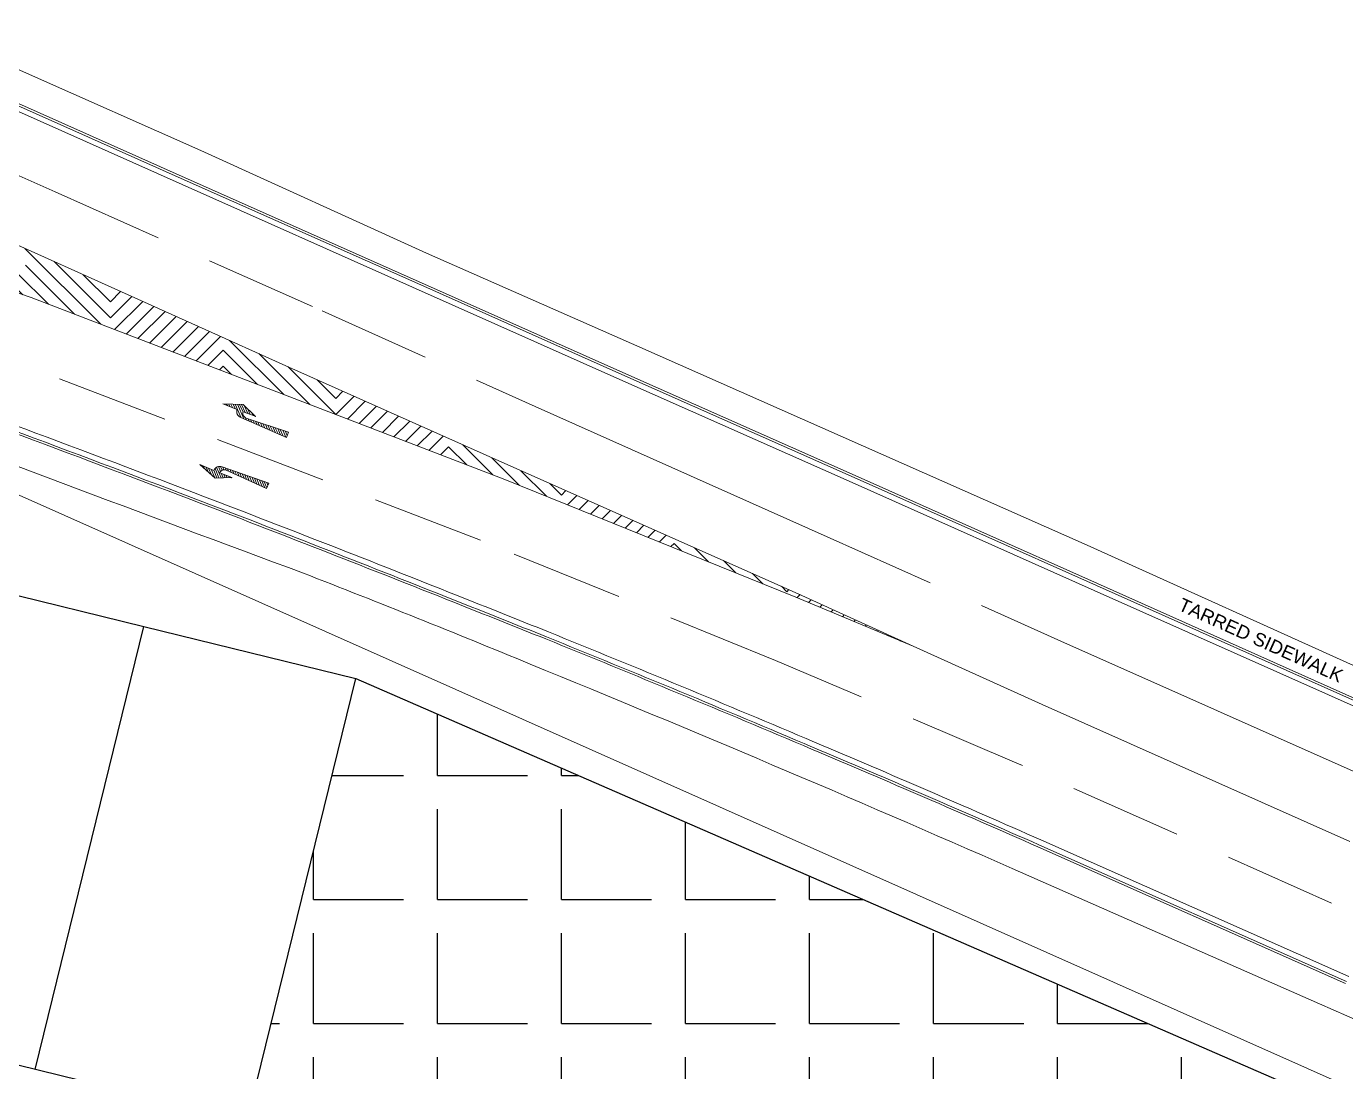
# Model space of a CAD drawing. Header units: metres. Extents: x -178 to 195, y -282 to 282.
# Drawn here: x -30.1 to 44.2, y 178.9 to 237.8 of the extents above; entities that cross this region are included whole.
import ezdxf
from ezdxf.enums import TextEntityAlignment as Align

# ---------------------------------------------------------------- set-up
doc = ezdxf.new("R2010")
doc.units = ezdxf.units.M
doc.linetypes.add('DASHED2', pattern=[9.524999999999999, 6.35, -3.175])
doc.layers.add('CADASTRAL', color=7, linetype='Continuous')
for name, color, linetype, lineweight in [('my_cadastral', 14, 'Continuous', 0), ('ROAD_PAINT', 12, 'Continuous', 0), ('ROADS', 5, 'Continuous', 0)]:
    doc.layers.add(name, color=color, linetype=linetype, lineweight=lineweight)
doc.styles.add('Arial', font='arial.ttf', dxfattribs={"height": 1.68})

msp = doc.modelspace()

# ---------------------------------------------------------------- hatches: boundary and pattern name
at = {"layer": 'my_cadastral', "lineweight": -3, "true_color": 0x58ba48}
h = msp.add_hatch(dxfattribs=at)
h.set_pattern_fill('ANGLE', color=85)
h.set_pattern_definition([(0, (0, 0), (0, 6.985), [5.08, -1.905]), (90, (0, 0), (-6.985, 4.277078946022131e-16), [5.08, -1.905])])
h.paths.add_polyline_path([(-11.57986940133928, 201.0435518589243), (-17.69874012699031, 176.103265622975), (103.5610536469287, 146.3532862000355), (107.4266281291385, 149.2426896742811)])
at = {"layer": 'ROAD_PAINT', "linetype": 'Continuous', "lineweight": 0}
h = msp.add_hatch(dxfattribs=at)
h.set_pattern_fill('LT124 RAILW', color=2, scale=0.5, style=0)
h.set_pattern_definition([(45, (0, 0), (1.110223024625157e-16, 0.9071423681210248), [8.9802589, -8.9802589]), (135, (0, 0), (-1.110223024625157e-16, -0.9071423681210248), [8.9802589, -8.9802589])])
edge = h.paths.add_edge_path(flags=0)
edge.add_line((-65.19720951556668, 234.6989027893207), (-61.81381019979496, 233.5294053588354))
edge.add_line((-61.81381019979496, 233.5294053588354), (-29.86596885374256, 222.4863936192546))
edge.add_line((-29.86596885374256, 222.4863936192546), (-16.01840524846193, 217.1702603325248))
edge.add_line((-16.01840524846193, 217.1702603325248), (-3.185505248278787, 212.243660332635))
edge.add_line((-3.185505248278787, 212.243660332635), (13.21279475175106, 205.6180603322573))
edge.add_line((13.21279475175106, 205.6180603322573), (19.80579475167178, 202.8522603320889))
edge.add_line((19.80579475167178, 202.8522603320889), (13.34639475165022, 205.8052603318356))
edge.add_line((13.34639475165022, 205.8052603318356), (-2.838905248238007, 212.9842603318393))
edge.add_line((-2.838905248238007, 212.9842603318393), (-15.33930524840252, 218.5671603316441))
edge.add_line((-15.33930524840252, 218.5671603316441), (-30.60930679658082, 225.4312027448654))
edge.add_arc((-31.07627533330902, 224.6138540955163), 0.941338636669518, -27.00922006804501, 60.25976045999528, ccw=False)
edge.add_arc((-31.07627533330905, 224.6138540955163), 0.9413386366695045, 267.0773747043786, 332.99077993195556, ccw=False)
edge.add_arc((-23.94416907546005, 266.7269318343751), 43.64780879504443, 255.9755448551912, 260.53175968138896, ccw=False)
edge.add_arc((-23.94416907546488, 266.7269318343542), 43.6478087950229, 251.0563568588357, 255.9755448551906, ccw=False)
edge.add_line((-38.11390524835589, 225.4431603327394), (-50.46630524836655, 229.7128603332676))
edge.add_arc((-19.04023660781394, 308.3931982158526), 84.72421943882672, 245.6942598843257, 248.2275153835717, ccw=False)
edge.add_arc((-19.04023660779418, 308.3931982158946), 84.72421943887313, 243.52305313585669, 245.6942598843251, ccw=False)
edge.add_arc((-56.20944861914086, 233.304327144034), 0.9621781659847715, 164.0544481990009, 231.1132703444243, ccw=False)
edge.add_arc((-56.20944861914077, 233.304327144034), 0.9621781659848797, 96.05200131010491, 164.0544481990008, ccw=False)
edge.add_arc((-62.60321896104286, 196.9428040737477), 37.8451024204856, 80.42925443019817, 86.34098868298982)
edge.add_arc((-62.60321896104345, 196.9428040737363), 37.84510242049701, 86.34098868299003, 93.93026633314967)

# ---------------------------------------------------------------- linework, layer by layer
at = {"layer": 'CADASTRAL', "color": 1, "linetype": 'Continuous', "lineweight": 0}
msp.add_line((-45.64510524844081, 218.0683603319339), (97.18589475173212, 154.5443603326567), dxfattribs=at)
at = {"layer": 'my_cadastral', "color": 252, "lineweight": -3, "true_color": 0x939598}
for p, q in [((-35.52144683412985, 206.9173998460502), (-23.51945082885215, 203.97282017999)), ((-29.63832173871798, 179.0325331931882), (-23.51945082885215, 203.97282017999)), ((-23.51945082885215, 203.97282017999), (-11.57986905437409, 201.0435532731413)), ((-17.69874031120512, 176.1032648721224), (-11.57986940133929, 201.0435518589243))]:
    msp.add_line(p, q, dxfattribs=at)
at = {"layer": 'my_cadastral', "color": 85, "lineweight": -3, "true_color": 0x58ba48}
msp.add_line((-11.57986940133929, 201.0435518589243), (107.4266281291385, 149.2426896742811), dxfattribs=at)
at = {"layer": 'my_cadastral', "color": 0, "lineweight": -3}
msp.add_line((103.5610536469287, 146.3532862000355), (-65.51948223889134, 187.8356465675709), dxfattribs=at)
at = {"layer": 'ROAD_PAINT', "color": 7, "linetype": 'Continuous', "lineweight": 0}
for p, q in [((-61.81381019979496, 233.5294053588354), (-29.86596885374256, 222.4863936192546)), ((-40.57190524848556, 233.8070603334345), (-28.51420524850255, 228.442860331852)), ((-15.33930524840252, 218.5671603316441), (-30.60930679658082, 225.4312027448654)), ((-29.86596885374256, 222.4863936192546), (-16.01840524846193, 217.1702603325248)), ((-2.838905248238007, 212.9842603318393), (-15.33930524840252, 218.5671603316441)), ((-16.01840524846193, 217.1702603325248), (-3.185505248278787, 212.243660332635)), ((-17.91490524837718, 216.4662603316829), (-19.0654395108381, 216.4983872683211)), ((-18.25347348169771, 216.1884976088115), (-19.0654395108381, 216.4983872683211)), ((-18.9523478673419, 216.4552254491826), (-18.97047910024017, 216.4957384627389)), ((-18.8088125725406, 216.4004447046227), (-18.84994951826683, 216.4923718298991)), ((-18.6652722029516, 216.3456620232525), (-18.72942501108125, 216.4890071338698)), ((-18.52173690815035, 216.2908812786927), (-18.60890050389552, 216.4856424378403)), ((-18.37820161334909, 216.236100534133), (-18.48837092192217, 216.4822758050006)), ((-18.02502239359816, 215.7128940215653), (-18.36784641473655, 216.4789111089712)), ((-17.8772539674054, 215.6486546312304), (-18.24732190755089, 216.4755464129418)), ((-17.92839057216345, 216.0288644815361), (-18.1267923255776, 216.472179780102)), ((-17.80405535935629, 216.0169756190834), (-18.00626781839194, 216.4688150840727)), ((-17.91490524837718, 216.4662603316829), (-17.23851594527237, 215.8011355344246)), ((-17.66051498976734, 215.9621929377132), (-17.86346994825858, 216.4156820650556)), ((-1.481605248300184, 216.3569603320211), (14.96939475173713, 209.0161603321321)), ((-18.27178421378474, 216.1221484436807), (-18.27718571470235, 216.0535352275371)), ((-18.27718571470235, 216.0535352275371), (-18.2694874470961, 215.9851375775216)), ((-18.25347348169771, 216.1884976088115), (-18.27178421378474, 216.1221484436807)), ((-18.19925965840236, 215.836276241486), (-18.27135468710403, 215.997367706778)), ((-18.2694874470961, 215.9851375775216), (-18.24896803572477, 215.9194397487847)), ((-18.24896803572477, 215.9194397487847), (-18.21636639376843, 215.8588167822272)), ((-18.21636639376843, 215.8588167822272), (-18.17286870539586, 215.8054772105489)), ((-18.17286870539586, 215.8054772105489), (-18.12004806855216, 215.7613469990591)), ((-18.12004806855216, 215.7613469990591), (-18.0598183563457, 215.7280228668234)), ((-15.4844095595383, 214.6084167016982), (-18.0598183563457, 215.7280228668234)), ((-17.93202825850786, 216.012828324824), (-17.93675261681545, 215.9633404778262)), ((-17.93675261681545, 215.9633404778262), (-17.93256262484827, 215.9138109173775)), ((-17.93256262484827, 215.9138109173775), (-17.91959847430178, 215.8658222243656)), ((-17.91853749467742, 216.0606681242639), (-17.93202825850786, 216.012828324824)), ((-17.91959847430178, 215.8658222243656), (-17.89826505619093, 215.8209184676206)), ((-17.23851594527237, 215.8011355344246), (-17.91853749467742, 216.0606681242639)), ((-17.89826505619093, 215.8209184676206), (-17.86925834055137, 215.7805513180591)), ((-17.86925834055137, 215.7805513180591), (-17.8335028122973, 215.7460154730167)), ((-17.8335028122973, 215.7460154730167), (-17.79215801729575, 215.71841627071)), ((-17.79215801729575, 215.71841627071), (-17.74654871650646, 215.6986546612787)), ((-17.72948554121275, 215.5844152408958), (-17.78884472117918, 215.7170587160721)), ((-15.36820093722216, 214.9129039626256), (-17.7566467623796, 215.7022062887519)), ((-17.51697969496608, 215.9074121931535), (-17.65090035379999, 216.2066582496922)), ((-17.58171204023229, 215.5201739137507), (-17.64684703525992, 215.6657136545587)), ((-17.43394361403963, 215.455934523416), (-17.50717772850484, 215.6195711988016)), ((-17.37344440016468, 215.8526314485935), (-17.43833269615183, 215.9976293595412)), ((-17.28617518784684, 215.3916951330813), (-17.36750842174964, 215.5734287430444)), ((-17.13840168686643, 215.3274538059362), (-17.2278340402069, 215.5272843504768)), ((-16.99063326067368, 215.2632144156014), (-17.08816473345176, 215.4811418947196)), ((-16.84286483448095, 215.1989750252668), (-16.94849035190893, 215.434997502152)), ((-16.6950964082882, 215.134735634932), (-16.80882298196424, 215.3888499716072)), ((-16.5473229073078, 215.0704943077868), (-16.66915367520908, 215.34270751585)), ((-16.39955448111506, 215.0062549174522), (-16.52947929366623, 215.2965631232824)), ((-16.25178605492235, 214.9420155271174), (-16.38980998691116, 215.2504206675252)), ((-16.10401255394197, 214.8777741999723), (-16.25014068015603, 215.204278211768)), ((-15.95624412774924, 214.8135348096375), (-16.11046629861321, 215.1581338192005)), ((-15.80847570155649, 214.7492954193028), (-15.97079699185804, 215.1119913634432)), ((-15.66070727536378, 214.6850560289681), (-15.83112768510295, 215.065848907686)), ((-15.5129337743834, 214.620814701823), (-15.69145330356014, 215.0197045151185)), ((-15.44020379960927, 214.7242436557551), (-15.55178399680499, 214.9735620593612)), ((-15.4844095595383, 214.6084167016982), (-15.36820093722216, 214.9129039626256)), ((-15.38542305504941, 214.8677789505562), (-15.41211469004991, 214.927419603604)), ((-19.50510524849233, 212.3251603320241), (-20.36158644792575, 213.0811076576834)), ((-19.56261075907027, 212.7559912882442), (-20.36158644792575, 213.0811076576834)), ((-20.26278736396175, 212.9939046048923), (-20.28670245148778, 213.0506361259577)), ((-20.07644295259865, 212.8294326458888), (-20.1454635240903, 212.9931636797502)), ((-19.89009650925844, 212.6649656804833), (-20.00422459669289, 212.9356912335423)), ((-19.70375209789538, 212.5004937214798), (-19.86298067569741, 212.8782167553575)), ((-19.51740768653244, 212.3360217624764), (-19.72174174829993, 212.82074430915)), ((-19.39700079946426, 212.3279672133799), (-19.58050282090247, 212.7632718629423)), ((-19.53095711803864, 212.816529969477), (-19.56261075907027, 212.7559912882442)), ((-19.4884022568442, 212.8699728221539), (-19.53095711803864, 212.816529969477)), ((-19.28125550345058, 212.330970919907), (-19.50207690791234, 212.8548048446329)), ((-19.43649144522744, 212.9143818265822), (-19.4884022568442, 212.8699728221539)), ((-19.37710737912015, 212.9481483419679), (-19.43649144522744, 212.9143818265822)), ((-19.16550817545961, 212.3339796200318), (-19.41585693876169, 212.9278585311382)), ((-19.31239679058028, 212.9700447289915), (-19.37710737912015, 212.9481483419679)), ((-19.19656745821739, 212.6852340717841), (-19.31623766771161, 212.969116495523)), ((-19.24471000654499, 212.9792870619155), (-19.31239679058028, 212.9700447289915)), ((-19.17649887220053, 212.9755285145804), (-19.24471000654499, 212.9792870619155)), ((-19.21041706383964, 212.6657312107298), (-19.2330332874173, 212.6218807858504)), ((-18.56389114800064, 212.3495958264448), (-19.2330332874173, 212.6218807858504)), ((-19.18032858713327, 212.7048298424495), (-19.21041706383964, 212.6657312107298)), ((-19.11074045498241, 212.7592101406393), (-19.20330387942951, 212.9787994922437)), ((-19.14374036274408, 212.7379310445429), (-19.18032858713327, 212.7048298424495)), ((-19.11023134174444, 212.9589119126267), (-19.17649887220053, 212.9755285145804)), ((-19.04976287944591, 212.3369833265589), (-19.15678104511215, 212.5908524923421)), ((-19.10183207718705, 212.7639666130224), (-19.14374036274408, 212.7379310445429)), ((-16.483445929151, 212.0268682739901), (-19.11023134174444, 212.9589119126267)), ((-19.05594327830685, 212.7820905460738), (-19.10183207718705, 212.7639666130224)), ((-19.00748135203516, 212.7918336729017), (-19.07222331119183, 212.9454247695351)), ((-19.00755804910144, 212.7917310120102), (-19.05594327830685, 212.7820905460738)), ((-18.93401758343225, 212.3399870330857), (-19.01554211771465, 212.5333800461343)), ((-18.95822400782077, 212.7925748504106), (-19.00755804910144, 212.7917310120102)), ((-18.9095371544809, 212.7845905081304), (-18.95822400782077, 212.7925748504106)), ((-18.88419077600351, 212.7769482325739), (-18.934630138933, 212.8966008066008)), ((-18.86306069827138, 212.7680415723819), (-18.9095371544809, 212.7845905081304)), ((-16.60536456769615, 211.727252390681), (-18.87279242362043, 212.7723042347797)), ((-18.73939198046905, 212.711031044779), (-18.79703493469691, 212.8477818372644)), ((-18.59415283308681, 212.6440790654276), (-18.65944675603612, 212.7989599063074)), ((-18.44892071127993, 212.5771241244555), (-18.52185358377736, 212.7501359433731)), ((-18.30368156389777, 212.5101721451045), (-18.38425837954124, 212.7013169740369)), ((-18.15844241651558, 212.4432201657534), (-18.24666520728241, 212.6524930111023)), ((-18.01321029470865, 212.3762652247816), (-18.10907203502371, 212.6036690481681)), ((-17.86797114732646, 212.3093132454302), (-17.97147683078751, 212.5548500788318)), ((-17.72273699354236, 212.2423632980564), (-17.83388365852875, 212.5060261158974)), ((13.34639475165022, 205.8052603318356), (-2.838905248238007, 212.9842603318393)), ((-19.50510524849233, 212.3251603320241), (-18.56389114800064, 212.3495958264448)), ((-18.81826729382074, 212.3429887076353), (-18.87429819671912, 212.4759055679496)), ((-18.70252199780705, 212.345992414162), (-18.73305926932171, 212.4184331217419)), ((-18.58677466981613, 212.3490011142871), (-18.5918203419243, 212.3609606755345)), ((-17.57749987813739, 212.175406325107), (-17.69628845429269, 212.4572071465611)), ((-17.43226572435345, 212.1084563777334), (-17.55869528203388, 212.4083831836265)), ((-17.28702657697105, 212.0415043983822), (-17.42110210977513, 212.3595592206921)), ((-17.14178946156612, 211.9745474254331), (-17.28351189913709, 212.3107422833332)), ((-16.99655031418394, 211.9075954460819), (-17.14591872687818, 212.2619183203989)), ((-16.85131819237717, 211.8406405051101), (-17.0083235226421, 212.2130993510624)), ((-16.70607904499495, 211.7736885257587), (-16.87073035038336, 212.1642753881283)), ((-16.58774326047181, 211.7705568730155), (-16.73314013974528, 212.1154584507692)), ((-16.60536456769615, 211.727252390681), (-16.483445929151, 212.0268682739901)), ((-16.53027081426153, 211.9117958004068), (-16.5955469674865, 212.0666344878347)), ((-3.185505248278787, 212.243660332635), (13.21279475175106, 205.6180603322573)), ((13.21279475175106, 205.6180603322573), (19.80579475167178, 202.8522603320889)), ((19.80579475167178, 202.8522603320889), (13.34639475165022, 205.8052603318356)), ((27.08949475163536, 199.5697603323497), (19.80579475167178, 202.8522603320889)), ((28.13989475164271, 203.1489603319205), (46.44649475167535, 194.9881603321992)), ((44.4127947515226, 191.8682603328489), (27.08949475163536, 199.5697603323497))]:
    msp.add_line(p, q, dxfattribs=at)
at = {"layer": 'ROAD_PAINT', "color": 7, "linetype": 'DASHED2', "lineweight": 0}
for p, q in [((-28.51420524850255, 228.442860331852), (-13.47210524848924, 221.7321603326127)), ((-13.47210524848924, 221.7321603326127), (-1.481605248300184, 216.3569603320211)), ((-4.54550524847582, 208.8178603323177), (-33.61800524831779, 219.9663603324443)), ((12.05409475158376, 202.0585603313521), (-4.54550524847582, 208.8178603323177)), ((14.96939475173713, 209.0161603321321), (28.13989475164271, 203.1489603319205)), ((25.65929475148732, 196.2792603317648), (12.05409475158376, 202.0585603313521)), ((43.36849475176132, 188.3970603323542), (25.65929475148732, 196.2792603317648)), ((59.84419475150935, 181.0852603330277), (43.36849475176132, 188.3970603323542))]:
    msp.add_line(p, q, dxfattribs=at)
at = {"layer": 'ROAD_PAINT', "color": 7, "linetype": 'Continuous', "lineweight": 0}
for p in [(-17.23851594527237, 215.8011355344246), (-18.56389114800064, 212.3495958264448)]:
    msp.add_point(p, dxfattribs=at)
at = {"layer": 'ROADS', "color": 9, "linetype": 'Continuous', "lineweight": 0}
for p, q in [((-36.06673424790113, 237.7533109498721), (-30.12270524847554, 235.1169603331946)), ((-30.12270524847554, 235.1169603331946), (-20.31320524849434, 230.7661603325978)), ((-30.91780524823116, 233.1073603327386), (-21.36270524842985, 228.845660333056)), ((-20.31320524849434, 230.7661603325978), (-7.592005248407077, 224.981860332191)), ((-21.36270524842985, 228.845660333056), (-8.378105248433712, 223.0762603315525)), ((-7.592005248407077, 224.981860332191), (4.415994751609106, 219.6854603313841)), ((-8.378105248433712, 223.0762603315525), (3.456394751679909, 217.8053603330627)), ((4.415994751609106, 219.6854603313841), (29.61029475178657, 208.5458603324369)), ((3.456394751679909, 217.8053603330627), (16.53999475167802, 212.0052603320219)), ((30.01749475178076, 205.9987603332847), (16.53999475167802, 212.0052603320219)), ((45.39559475168062, 201.4056603331119), (29.61029475178657, 208.5458603324369)), ((47.73849475157476, 198.0876603317447), (30.01749475178076, 205.9987603332847)), ((27.0113947515274, 191.9513603323139), (44.34299475150328, 184.2571603325196)), ((25.38809475165908, 190.3434603321366), (42.70169475158036, 182.7273603323847)), ((42.70169475158036, 182.7273603323847), (48.33999475155725, 180.2388603324071))]:
    msp.add_line(p, q, dxfattribs=at)
at = {"layer": 'ROADS', "color": 1, "linetype": 'Continuous', "lineweight": 0}
for p, q in [((-30.7956049138365, 233.3813440517328), (-21.24069776840168, 229.1197300676286)), ((-30.74468810783872, 233.4955039346469), (-21.18986131839344, 229.2339257903687)), ((-21.24069776840179, 229.1197300676287), (-8.256169685802965, 223.3503620209202)), ((-21.18986131839362, 229.2339257903688), (-8.205363201380328, 223.4645710581597)), ((-8.256169685802965, 223.3503620209202), (3.578214048005364, 218.0795138056125)), ((-8.205363201380322, 223.4645710581597), (3.628972088136983, 218.1937444191767)), ((3.578214048005364, 218.0795138056125), (16.661846594173, 212.2793993765061)), ((3.628972088136381, 218.193744419177), (16.71261819520762, 212.3936239783768)), ((30.13970280457022, 206.2727406259876), (16.66184659417614, 212.2793993765048)), ((30.1906228265712, 206.3868990812781), (16.71261819520782, 212.3936239783767)), ((47.86054703918698, 198.3617101619395), (30.13970280457022, 206.2727406259876)), ((47.9114021590302, 198.4758975911852), (30.1906228265712, 206.3868990812781)), ((26.83959022321541, 191.5626333128156), (44.17046468419177, 183.868755409201)), ((26.89012095254171, 191.676964795484), (44.22120882163983, 183.982992151352))]:
    msp.add_line(p, q, dxfattribs=at)
for centre, radius, start, end in [((-424.517667020291, -844.9318199476311), 1130.682157244695, 69.0478153003075, 70.14506929874914), ((-424.517667020291, -844.9318199476311), 1130.557157244695, 69.0478153003075, 70.14506929874915), ((-424.517667020291, -844.9318199476311), 1130.557157244695, 68.27617137720314, 69.0478153003075), ((-424.517667020291, -844.9318199476311), 1130.682157244695, 68.27617644227753, 69.0478153003075), ((-552.6449563171919, -1172.918445934402), 1482.675804601051, 68.15216404772704, 68.36780268187853), ((-552.6449563171919, -1172.918445934402), 1482.800804601051, 68.15215638962363, 68.36779881961276), ((-376.8581872008644, -725.9406918693103), 1002.389269304795, 67.04413447926119, 67.97047567988378), ((-376.8581872008644, -725.9406918693103), 1002.514269304795, 67.04413447926119, 67.97048700705042), ((-376.8581872008644, -725.9406918693103), 1002.389269304795, 66.25069833581308, 67.04413447926119), ((-376.8581872008644, -725.9406918693103), 1002.514269304795, 66.25068654796834, 67.04413447926119)]:
    msp.add_arc(centre, radius, start, end, dxfattribs=at)
at = {"layer": 'ROADS', "color": 9, "linetype": 'Continuous', "lineweight": 0}
for centre, radius, start, end in [((-424.517667020291, -844.9318199476311), 1130.982157244695, 69.0478153003075, 70.14506929874914), ((2641.143092745539, 7338.628275857493), 7610.071990140092, 249.3583527083571, 249.5758073158842), ((-424.517667020291, -844.9318199476311), 1130.982157244695, 68.27618859419022, 69.0478153003075), ((-231.7961650975146, -353.6880120380427), 601.2806357613276, 67.5054537311495, 68.81721993388791), ((-552.6449563171919, -1172.918445934402), 1483.100804601051, 68.15213801612255, 68.36778955316315), ((-376.8581872008644, -725.9406918693103), 1002.814269304794, 67.04413447926119, 67.97051418166322), ((-416.5324211167954, -814.5906517815636), 1097.809779531587, 66.26247187995672, 67.80077761739238), ((-376.8581872008644, -725.9406918693103), 1002.814269304794, 66.25065826609789, 67.04413447926119)]:
    msp.add_arc(centre, radius, start, end, dxfattribs=at)

# ---------------------------------------------------------------- texts
at = {"layer": 'ROADS', "color": 1, "linetype": 'Continuous', "lineweight": 0, "style": 'Arial'}
msp.add_text('TARRED SIDEWALK', height=0.7500000000000111, rotation=335.66122730306, dxfattribs=at).set_placement((39.39724871872868, 203.1968450600798), align=Align.MIDDLE_CENTER)

doc.saveas('drawing.dxf')
